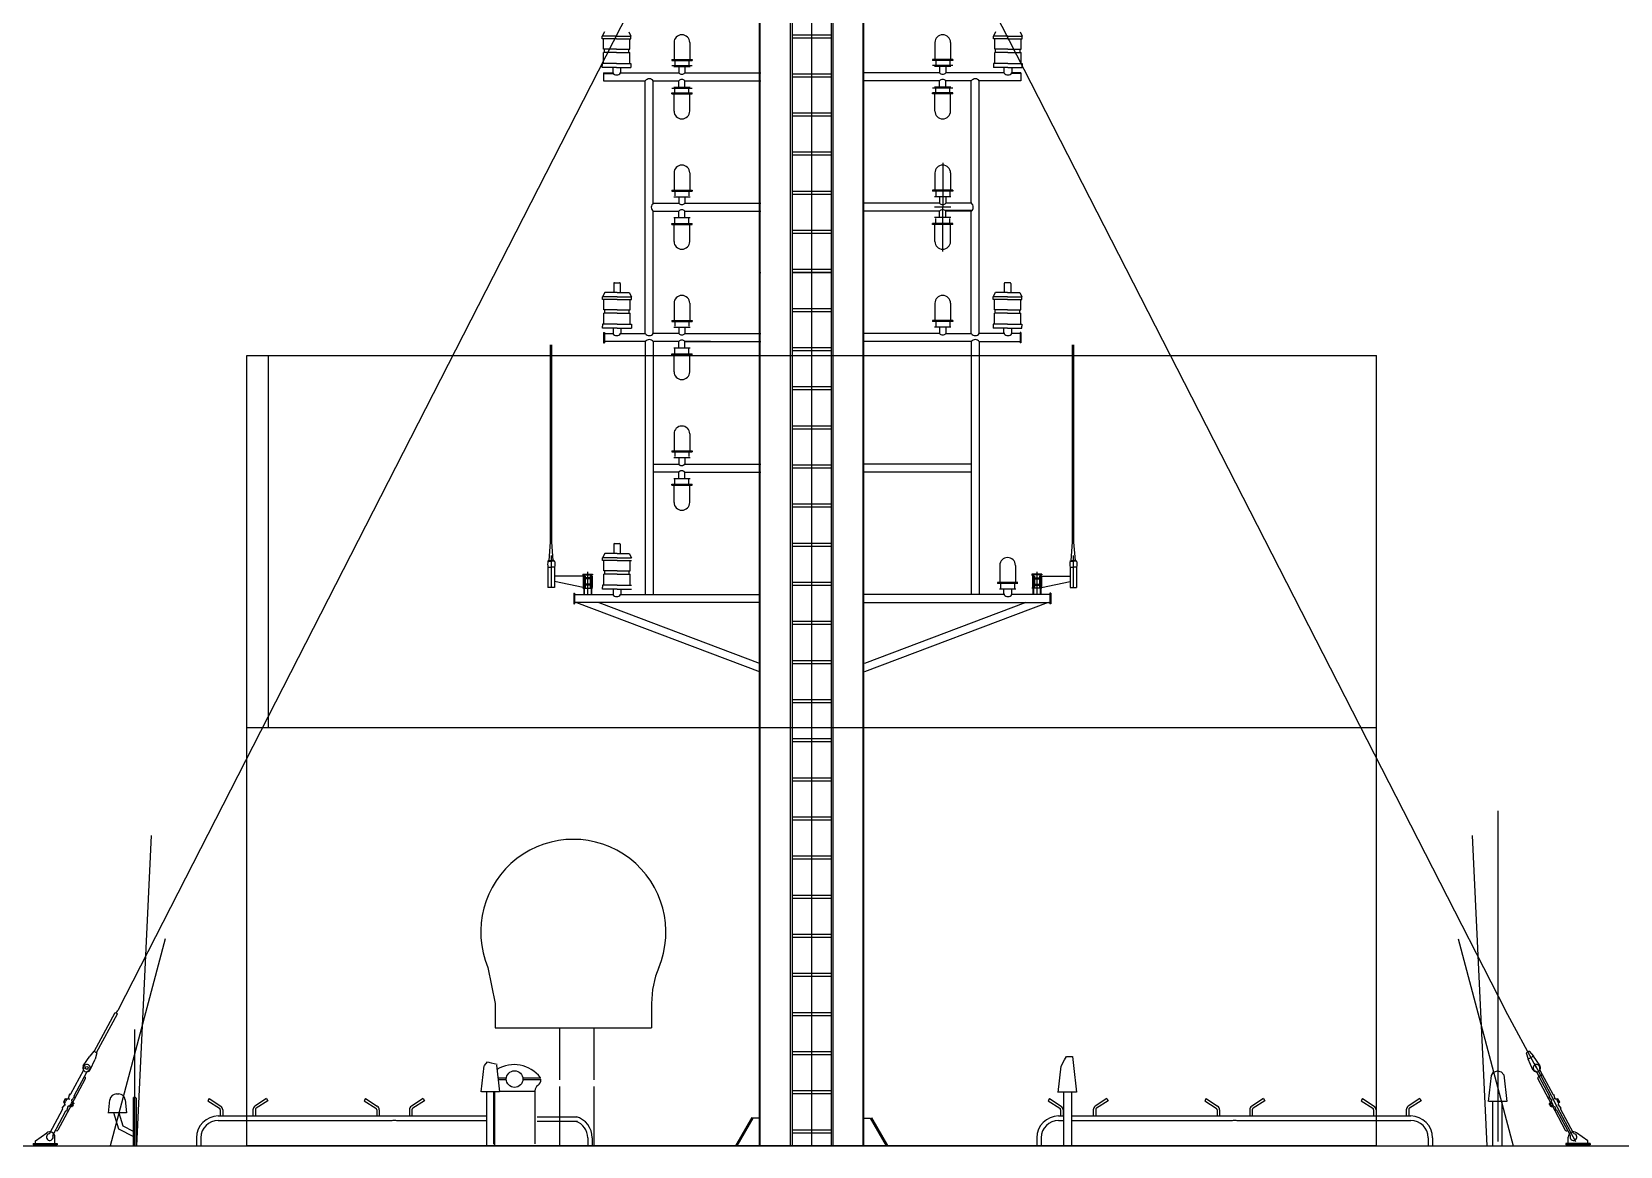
# Model space of a CAD drawing. Header units: millimetres. Extents: x 2592 to 2762, y 1632 to 1753.
# Drawn here: x 2734.87 to 2742.04, y 1742.43 to 1747.46 of the extents above; entities that cross this region are included whole.
import ezdxf

# ---------------------------------------------------------------- set-up
doc = ezdxf.new("R2010")
doc.units = ezdxf.units.MM
for name, color, linetype in [('14', 7, 'Continuous'), ('Hidrolik&PJ', 150, 'Continuous'), ('Layer3', 7, 'Continuous'), ('Line Deck', 43, 'Continuous')]:
    doc.layers.add(name, color=color, linetype=linetype)

# ---------------------------------------------------------------- blocks, each defined once
blk = doc.blocks.new('A$C69B8312E')
at = {"layer": 'Hidrolik&PJ', "ltscale": 15}
h = blk.add_hatch(dxfattribs=at)
h.set_pattern_fill('ANSI31', color=256, scale=0.004203, style=0)
h.set_pattern_definition([(135, (-784.22791465, -204.759789), (0.00037147177655, 0.00037147177655), [])])
h.paths.add_polyline_path([(20.47, 19.069), (20.494, 19.069), (20.494, 19.045)])
h = blk.add_hatch(dxfattribs=at)
h.set_pattern_fill('ANSI31', color=256, scale=0.004203, style=0)
h.set_pattern_definition([(45, (825.4701629, -204.759789), (-0.00037147177655, 0.00037147177655), [])])
h.paths.add_polyline_path([(20.772, 19.069), (20.748, 19.069), (20.748, 19.045)])
h = blk.add_hatch(dxfattribs=at)
h.set_pattern_fill('ANSI31', color=256, scale=0.004203, style=0)
h.set_pattern_definition([(135, (-769.7499521, -204.759789), (0.00037147177655, 0.00037147177655), [])])
h.paths.add_polyline_path([(34.948, 19.069), (34.972, 19.069), (34.972, 19.045)])
h = blk.add_hatch(dxfattribs=at)
h.set_pattern_fill('ANSI31', color=256, scale=0.004203, style=0)
h.set_pattern_definition([(45, (839.9481254, -204.759789), (-0.00037147177655, 0.00037147177655), [])])
h.paths.add_polyline_path([(35.25, 19.069), (35.226, 19.069), (35.226, 19.045)])
at = {"layer": 'Hidrolik&PJ', "ltscale": 1000}
for p, q in [((24.923, 43.059), (5.475, 5.027)), ((30.755, 43.059), (50.203, 5.027)), ((19.426, 20.126), (19.426, 26.484)), ((19.469, 20.126), (19.469, 26.484)), ((36.251, 20.126), (36.251, 26.484)), ((36.294, 20.126), (36.294, 26.484)), ((36.205, 19.537), (36.251, 20.126)), ((36.34, 19.537), (36.294, 20.126)), ((35.545, 18.48), (35.519, 18.48))]:
    blk.add_line(p, q, dxfattribs=at)
at = {"layer": 'Hidrolik&PJ'}
for p, q in [((27.839, 42.797), (27.839, 0.667)), ((26.158, 0.667), (26.158, 42.271)), ((26.183, 0.667), (26.183, 42.271)), ((29.495, 0.667), (29.495, 42.271)), ((29.52, 0.667), (29.52, 42.271)), ((26.154, 28.875), (26.183, 28.875)), ((49.956, 11.467), (49.956, 0.81)), ((7.001, 7.337), (5.233, 0.667)), ((48.678, 7.337), (50.445, 0.667)), ((17.406, 6.411), (17.637, 5.26)), ((17.637, 5.26), (17.637, 4.474)), ((22.681, 5.26), (22.681, 4.474)), ((5.396, 4.967), (5.467, 4.921)), ((6.019, 4.415), (6.019, 0.667)), ((17.637, 4.474), (22.681, 4.474)), ((17.637, 4.474), (22.681, 4.474)), ((19.709, 4.474), (19.709, 2.791)), ((20.819, 4.474), (20.819, 2.791)), ((17.191, 2.402), (17.284, 3.244)), ((17.301, 3.254), (17.391, 3.374)), ((17.391, 3.374), (17.511, 3.344)), ((17.511, 3.344), (17.706, 3.299)), ((17.684, 3.265), (17.777, 2.409)), ((35.786, 2.389), (35.879, 3.231)), ((35.879, 3.231), (35.994, 3.44)), ((35.994, 3.44), (36.049, 3.541)), ((36.049, 3.541), (36.248, 3.541)), ((36.248, 3.541), (36.279, 3.253)), ((36.279, 3.253), (36.372, 2.396)), ((49.813, 3.036), (49.948, 3.079)), ((49.948, 3.079), (50.062, 3.049)), ((17.727, 2.862), (18.002, 2.862)), ((17.734, 2.802), (17.999, 2.802)), ((18.531, 2.862), (19.108, 2.862)), ((18.533, 2.802), (19.115, 2.802)), ((19.709, 2.582), (19.709, 0.667)), ((20.819, 2.582), (20.819, 0.667)), ((49.655, 2.091), (49.748, 2.933)), ((50.062, 3.049), (50.148, 2.955)), ((50.148, 2.955), (50.241, 2.098)), ((5.177, 1.724), (5.224, 2.152)), ((5.433, 2.339), (5.508, 2.339)), ((5.717, 2.151), (5.763, 1.731)), ((5.974, 2.226), (5.974, 0.658)), ((6.031, 2.245), (5.984, 2.226)), ((6.078, 2.189), (6.031, 2.245)), ((6.067, 2.189), (6.067, 0.658)), ((8.424, 2.187), (8.38, 2.12)), ((17.777, 2.409), (17.198, 2.409)), ((17.365, 2.409), (17.365, 0.666)), ((17.587, 2.409), (17.587, 0.72)), ((17.619, 2.409), (17.619, 0.666)), ((17.774, 2.43), (18.92, 2.429)), ((18.92, 2.436), (18.92, 0.732)), ((36.372, 2.396), (35.793, 2.396)), ((35.96, 2.396), (35.96, 0.653)), ((36.214, 2.396), (36.214, 0.653)), ((49.779, 2.098), (49.779, 0.667)), ((50.083, 2.098), (50.083, 0.667)), ((5.763, 1.731), (5.184, 1.731)), ((5.34, 1.739), (5.497, 1.212)), ((5.515, 1.731), (5.64, 1.311)), ((25.911, 1.578), (25.384, 0.667)), ((25.948, 1.557), (25.433, 0.667)), ((26.158, 1.557), (25.948, 1.557)), ((29.52, 1.557), (29.73, 1.557)), ((29.73, 1.557), (30.246, 0.667)), ((29.767, 1.578), (30.294, 0.667)), ((35.8, 1.628), (35.96, 1.628)), ((5.497, 1.212), (5.982, 0.969)), ((5.64, 1.311), (5.974, 1.144)), ((35.8, 1.486), (35.96, 1.486))]:
    blk.add_line(p, q, dxfattribs=at)
at = {"layer": 'Hidrolik&PJ', "ltscale": 15}
for p, q in [((27.15, 41.397), (27.15, 0.667)), ((27.209, 41.397), (27.209, 0.667)), ((28.47, 41.397), (28.47, 0.667)), ((28.528, 41.397), (28.528, 0.667)), ((21.162, 36.582), (21.094, 36.439)), ((21.556, 36.439), (21.094, 36.439)), ((21.094, 36.355), (21.094, 36.439)), ((21.556, 36.355), (21.094, 36.355)), ((21.13, 36.018), (21.13, 36.355)), ((21.556, 36.439), (22.018, 36.439)), ((21.556, 36.355), (22.018, 36.355)), ((21.95, 36.582), (22.018, 36.439)), ((21.982, 36.018), (21.982, 36.355)), ((22.018, 36.355), (22.018, 36.439)), ((27.209, 36.488), (28.47, 36.488)), ((27.209, 36.391), (28.47, 36.391)), ((33.77, 36.582), (33.702, 36.439)), ((34.164, 36.439), (33.702, 36.439)), ((33.702, 36.355), (33.702, 36.439)), ((34.164, 36.355), (33.702, 36.355)), ((33.739, 36.018), (33.739, 36.355)), ((34.164, 36.439), (34.627, 36.439)), ((34.164, 36.355), (34.627, 36.355)), ((34.558, 36.582), (34.627, 36.439)), ((34.59, 36.018), (34.59, 36.355)), ((34.627, 36.355), (34.627, 36.439)), ((21.556, 36.018), (21.13, 36.018)), ((21.556, 35.913), (21.13, 35.913)), ((21.13, 35.556), (21.13, 35.913)), ((21.162, 35.913), (21.162, 36.018)), ((21.556, 36.018), (21.982, 36.018)), ((21.556, 35.913), (21.982, 35.913)), ((21.95, 35.913), (21.95, 36.018)), ((21.982, 35.556), (21.982, 35.913)), ((23.405, 36.234), (23.405, 35.651)), ((23.909, 36.234), (23.909, 35.651)), ((31.811, 36.234), (31.811, 35.651)), ((32.315, 36.234), (32.315, 35.651)), ((34.164, 36.018), (33.739, 36.018)), ((34.164, 35.913), (33.739, 35.913)), ((33.739, 35.556), (33.739, 35.913)), ((33.77, 35.913), (33.77, 36.018)), ((34.164, 36.018), (34.59, 36.018)), ((34.164, 35.913), (34.59, 35.913)), ((34.558, 35.913), (34.558, 36.018)), ((34.59, 35.556), (34.59, 35.913)), ((21.556, 35.556), (21.094, 35.556)), ((21.094, 35.556), (21.094, 35.493)), ((21.094, 35.43), (21.094, 35.493)), ((21.556, 35.43), (21.094, 35.43)), ((21.556, 35.43), (21.161, 35.43)), ((21.429, 35.43), (21.429, 35.255)), ((21.556, 35.556), (22.018, 35.556)), ((21.556, 35.43), (21.976, 35.43)), ((21.556, 35.43), (22.018, 35.43)), ((21.683, 35.43), (21.683, 35.255)), ((22.018, 35.556), (22.018, 35.43)), ((23.329, 35.683), (23.329, 35.651)), ((23.329, 35.683), (23.985, 35.683)), ((23.329, 35.667), (23.985, 35.667)), ((23.329, 35.651), (23.985, 35.651)), ((23.329, 35.498), (23.985, 35.498)), ((23.394, 35.467), (23.92, 35.467)), ((23.431, 35.651), (23.431, 35.498)), ((23.556, 35.467), (23.556, 35.257)), ((23.758, 35.467), (23.758, 35.257)), ((23.883, 35.651), (23.883, 35.498)), ((23.985, 35.683), (23.985, 35.651)), ((32.392, 35.683), (31.735, 35.683)), ((31.735, 35.683), (31.735, 35.651)), ((32.392, 35.667), (31.735, 35.667)), ((32.392, 35.651), (31.735, 35.651)), ((32.392, 35.498), (31.735, 35.498)), ((32.326, 35.467), (31.8, 35.467)), ((31.837, 35.651), (31.837, 35.498)), ((31.962, 35.467), (31.962, 35.257)), ((32.164, 35.467), (32.164, 35.257)), ((32.289, 35.651), (32.289, 35.498)), ((32.392, 35.683), (32.392, 35.651)), ((34.164, 35.556), (33.702, 35.556)), ((33.702, 35.556), (33.702, 35.43)), ((34.164, 35.43), (33.702, 35.43)), ((34.164, 35.43), (33.744, 35.43)), ((34.037, 35.43), (34.037, 35.255)), ((34.164, 35.556), (34.627, 35.556)), ((34.164, 35.43), (34.559, 35.43)), ((34.164, 35.43), (34.627, 35.43)), ((34.291, 35.43), (34.291, 35.255)), ((34.627, 35.556), (34.627, 35.493)), ((34.627, 35.43), (34.627, 35.493)), ((21.136, 35.255), (21.429, 35.255)), ((21.136, 35.255), (21.136, 35.001)), ((21.136, 35.234), (21.429, 35.234)), ((21.136, 35.001), (22.48, 35.001)), ((21.683, 35.255), (23.557, 35.255)), ((22.48, 26.85), (22.48, 35.001)), ((22.734, 35.001), (23.557, 35.001)), ((22.734, 31.053), (22.734, 35.001)), ((23.556, 34.792), (23.556, 35.002)), ((23.758, 35.255), (26.204, 35.255)), ((23.758, 34.792), (23.758, 35.002)), ((23.758, 35.001), (26.204, 35.001)), ((27.209, 35.227), (28.47, 35.227)), ((27.209, 35.13), (28.47, 35.13)), ((31.962, 35.255), (29.516, 35.255)), ((31.962, 35.001), (29.516, 35.001)), ((31.962, 34.792), (31.962, 35.002)), ((34.037, 35.255), (32.164, 35.255)), ((32.164, 34.792), (32.164, 35.002)), ((32.986, 35.001), (32.164, 35.001)), ((32.986, 31.053), (32.986, 35.001)), ((33.241, 26.85), (33.241, 35.001)), ((34.584, 35.001), (33.241, 35.001)), ((34.584, 35.255), (34.291, 35.255)), ((34.584, 35.234), (34.291, 35.234)), ((34.584, 35.255), (34.584, 35.001)), ((23.329, 34.761), (23.985, 34.761)), ((23.329, 34.576), (23.329, 34.608)), ((23.329, 34.608), (23.985, 34.608)), ((23.329, 34.592), (23.985, 34.592)), ((23.329, 34.576), (23.985, 34.576)), ((23.394, 34.792), (23.92, 34.792)), ((23.405, 34.025), (23.405, 34.608)), ((23.431, 34.608), (23.431, 34.761)), ((23.883, 34.608), (23.883, 34.761)), ((23.909, 34.025), (23.909, 34.608)), ((23.985, 34.576), (23.985, 34.608)), ((32.392, 34.761), (31.735, 34.761)), ((31.735, 34.576), (31.735, 34.608)), ((32.392, 34.608), (31.735, 34.608)), ((32.392, 34.592), (31.735, 34.592)), ((32.392, 34.576), (31.735, 34.576)), ((32.326, 34.792), (31.8, 34.792)), ((31.811, 34.025), (31.811, 34.608)), ((31.837, 34.608), (31.837, 34.761)), ((32.289, 34.608), (32.289, 34.761)), ((32.315, 34.025), (32.315, 34.608)), ((32.392, 34.576), (32.392, 34.608)), ((27.209, 33.966), (28.47, 33.966)), ((27.209, 33.87), (28.47, 33.87)), ((27.209, 32.706), (28.47, 32.706)), ((27.209, 32.609), (28.47, 32.609)), ((32.063, 32.359), (32.063, 30.927)), ((23.405, 32.031), (23.405, 31.448)), ((23.909, 32.031), (23.909, 31.448)), ((31.811, 32.031), (31.811, 31.448)), ((32.315, 32.031), (32.315, 31.448)), ((23.329, 31.48), (23.985, 31.48)), ((23.329, 31.48), (23.329, 31.448)), ((23.329, 31.464), (23.985, 31.464)), ((23.329, 31.448), (23.985, 31.448)), ((23.394, 31.264), (23.92, 31.264)), ((23.431, 31.448), (23.431, 31.295)), ((23.556, 31.264), (23.556, 31.054)), ((23.758, 31.264), (23.758, 31.054)), ((23.883, 31.448), (23.883, 31.295)), ((23.985, 31.48), (23.985, 31.448)), ((27.209, 31.445), (28.47, 31.445)), ((27.209, 31.348), (28.47, 31.348)), ((31.735, 31.48), (31.735, 31.448)), ((32.392, 31.48), (31.735, 31.48)), ((32.392, 31.464), (31.735, 31.464)), ((32.392, 31.448), (31.735, 31.448)), ((32.326, 31.264), (31.8, 31.264)), ((31.837, 31.448), (31.837, 31.295)), ((31.962, 31.264), (31.962, 31.054)), ((32.164, 31.264), (32.164, 31.054)), ((32.289, 31.448), (32.289, 31.295)), ((32.392, 31.48), (32.392, 31.448)), ((22.713, 31.053), (23.557, 31.053)), ((22.734, 26.85), (22.734, 30.798)), ((22.734, 30.798), (23.557, 30.798)), ((23.556, 30.589), (23.556, 30.8)), ((23.758, 31.053), (26.204, 31.053)), ((23.758, 30.589), (23.758, 30.8)), ((23.758, 30.798), (26.204, 30.798)), ((31.962, 31.053), (29.516, 31.053)), ((31.962, 30.798), (29.516, 30.798)), ((32.326, 30.927), (31.8, 30.927)), ((31.962, 30.589), (31.962, 30.8)), ((32.063, 29.495), (32.063, 30.927)), ((32.986, 30.819), (32.137, 30.819)), ((33.007, 31.053), (32.164, 31.053)), ((33.007, 31.053), (32.164, 31.053)), ((32.164, 30.589), (32.164, 30.8)), ((32.986, 30.798), (32.164, 30.798)), ((32.986, 30.798), (32.164, 30.798)), ((32.986, 26.85), (32.986, 30.798)), ((23.329, 30.405), (23.985, 30.405)), ((23.329, 30.373), (23.329, 30.405)), ((23.329, 30.389), (23.985, 30.389)), ((23.329, 30.373), (23.985, 30.373)), ((23.394, 30.589), (23.92, 30.589)), ((23.405, 29.822), (23.405, 30.405)), ((23.431, 30.405), (23.431, 30.558)), ((23.883, 30.405), (23.883, 30.558)), ((23.909, 29.822), (23.909, 30.405)), ((23.985, 30.373), (23.985, 30.405)), ((32.392, 30.405), (31.735, 30.405)), ((31.735, 30.373), (31.735, 30.405)), ((32.392, 30.389), (31.735, 30.389)), ((32.392, 30.373), (31.735, 30.373)), ((32.326, 30.589), (31.8, 30.589)), ((31.811, 29.822), (31.811, 30.405)), ((31.837, 30.405), (31.837, 30.558)), ((32.289, 30.405), (32.289, 30.558)), ((32.315, 29.822), (32.315, 30.405)), ((32.392, 30.373), (32.392, 30.405)), ((27.209, 30.185), (28.47, 30.185)), ((27.209, 30.184), (28.47, 30.184)), ((27.209, 30.088), (28.47, 30.088)), ((27.209, 30.087), (28.47, 30.087)), ((27.209, 28.924), (28.47, 28.924)), ((27.209, 28.923), (28.47, 28.923)), ((27.209, 28.827), (28.47, 28.827)), ((27.209, 28.826), (28.47, 28.826)), ((21.173, 28.177), (21.104, 28.033)), ((21.567, 28.177), (21.173, 28.177)), ((21.462, 28.471), (21.462, 28.177)), ((21.483, 28.492), (21.651, 28.492)), ((21.567, 28.177), (21.961, 28.177)), ((21.672, 28.471), (21.672, 28.177)), ((21.961, 28.177), (22.029, 28.033)), ((33.759, 28.177), (33.691, 28.033)), ((34.153, 28.177), (33.76, 28.177)), ((34.048, 28.471), (34.048, 28.177)), ((34.238, 28.492), (34.069, 28.492)), ((34.153, 28.177), (34.547, 28.177)), ((34.259, 28.471), (34.259, 28.177)), ((34.548, 28.177), (34.616, 28.033)), ((21.104, 27.949), (21.104, 28.033)), ((21.567, 28.033), (21.104, 28.033)), ((21.567, 27.949), (21.104, 27.949)), ((21.141, 27.613), (21.141, 27.949)), ((21.567, 28.033), (22.029, 28.033)), ((21.567, 27.949), (22.029, 27.949)), ((21.992, 27.613), (21.992, 27.949)), ((22.029, 27.949), (22.029, 28.033)), ((23.405, 27.828), (23.405, 27.246)), ((23.909, 27.828), (23.909, 27.246)), ((27.209, 27.662), (28.47, 27.662)), ((31.811, 27.828), (31.811, 27.246)), ((32.315, 27.828), (32.315, 27.246)), ((34.153, 28.033), (33.691, 28.033)), ((33.691, 27.949), (33.691, 28.033)), ((34.153, 27.949), (33.691, 27.949)), ((33.728, 27.613), (33.728, 27.949)), ((34.153, 28.033), (34.616, 28.033)), ((34.153, 27.949), (34.616, 27.949)), ((34.579, 27.613), (34.579, 27.949)), ((34.616, 27.949), (34.616, 28.033)), ((21.104, 27.151), (21.104, 27.088)), ((21.567, 27.151), (21.104, 27.151)), ((21.567, 27.613), (21.141, 27.613)), ((21.141, 27.151), (21.141, 27.508)), ((21.567, 27.508), (21.141, 27.508)), ((21.173, 27.508), (21.173, 27.613)), ((21.567, 27.613), (21.992, 27.613)), ((21.567, 27.508), (21.992, 27.508)), ((21.567, 27.151), (22.029, 27.151)), ((21.961, 27.508), (21.961, 27.613)), ((21.992, 27.151), (21.992, 27.508)), ((22.029, 27.151), (22.029, 27.025)), ((23.329, 27.277), (23.329, 27.246)), ((23.329, 27.277), (23.985, 27.277)), ((23.329, 27.261), (23.985, 27.261)), ((23.329, 27.246), (23.985, 27.246)), ((23.431, 27.246), (23.431, 27.093)), ((23.883, 27.246), (23.883, 27.093)), ((23.985, 27.277), (23.985, 27.246)), ((27.209, 27.566), (28.47, 27.566)), ((31.735, 27.277), (31.735, 27.246)), ((32.392, 27.277), (31.735, 27.277)), ((32.392, 27.261), (31.735, 27.261)), ((32.392, 27.246), (31.735, 27.246)), ((31.837, 27.246), (31.837, 27.093)), ((32.289, 27.246), (32.289, 27.093)), ((32.392, 27.277), (32.392, 27.246)), ((34.153, 27.151), (33.691, 27.151)), ((33.691, 27.151), (33.691, 27.025)), ((34.153, 27.613), (33.728, 27.613)), ((34.153, 27.508), (33.728, 27.508)), ((33.728, 27.151), (33.728, 27.508)), ((33.759, 27.508), (33.759, 27.613)), ((34.153, 27.613), (34.579, 27.613)), ((34.153, 27.508), (34.579, 27.508)), ((34.153, 27.151), (34.616, 27.151)), ((34.547, 27.508), (34.547, 27.613)), ((34.579, 27.151), (34.579, 27.508)), ((34.616, 27.151), (34.616, 27.088)), ((21.104, 27.025), (21.104, 27.088)), ((21.567, 27.025), (21.104, 27.025)), ((21.136, 26.891), (21.136, 26.555)), ((21.136, 26.891), (21.161, 26.891)), ((21.161, 26.891), (21.161, 26.555)), ((21.161, 26.85), (21.429, 26.85)), ((21.567, 27.025), (21.172, 27.025)), ((21.44, 27.025), (21.44, 26.85)), ((21.567, 27.025), (21.987, 27.025)), ((21.567, 27.025), (22.029, 27.025)), ((21.657, 26.85), (22.48, 26.85)), ((21.694, 27.025), (21.694, 26.85)), ((23.557, 26.85), (22.734, 26.85)), ((23.394, 27.061), (23.92, 27.061)), ((23.556, 27.061), (23.556, 26.851)), ((23.758, 27.061), (23.758, 26.851)), ((23.758, 26.85), (26.204, 26.85)), ((23.758, 26.85), (24.581, 26.85)), ((31.962, 26.85), (29.516, 26.85)), ((31.962, 26.85), (31.139, 26.85)), ((32.326, 27.061), (31.8, 27.061)), ((31.962, 27.061), (31.962, 26.851)), ((32.164, 27.061), (32.164, 26.851)), ((32.164, 26.85), (32.986, 26.85)), ((32.164, 26.85), (32.986, 26.85)), ((34.063, 26.85), (33.241, 26.85)), ((34.063, 26.85), (33.241, 26.85)), ((34.153, 27.025), (33.691, 27.025)), ((34.153, 27.025), (33.733, 27.025)), ((34.026, 27.025), (34.026, 26.85)), ((34.153, 27.025), (34.549, 27.025)), ((34.153, 27.025), (34.616, 27.025)), ((34.281, 27.025), (34.281, 26.85)), ((34.559, 26.85), (34.291, 26.85)), ((34.559, 26.891), (34.559, 26.555)), ((34.584, 26.891), (34.559, 26.891)), ((34.584, 26.891), (34.584, 26.555)), ((34.616, 27.025), (34.616, 27.088)), ((21.136, 26.555), (21.161, 26.555)), ((22.48, 26.596), (21.161, 26.596)), ((22.48, 26.596), (22.48, 18.439)), ((22.734, 26.596), (22.734, 18.439)), ((23.557, 26.596), (22.734, 26.596)), ((23.329, 26.171), (23.329, 26.202)), ((23.329, 26.202), (23.985, 26.202)), ((23.329, 26.186), (23.985, 26.186)), ((23.329, 26.171), (23.985, 26.171)), ((23.394, 26.387), (23.92, 26.387)), ((23.405, 25.62), (23.405, 26.202)), ((23.431, 26.202), (23.431, 26.355)), ((23.556, 26.387), (23.556, 26.597)), ((23.758, 26.387), (23.758, 26.597)), ((23.758, 26.596), (26.204, 26.596)), ((24.581, 26.596), (23.758, 26.596)), ((23.883, 26.202), (23.883, 26.355)), ((23.909, 25.62), (23.909, 26.202)), ((23.985, 26.171), (23.985, 26.202)), ((27.209, 26.401), (28.47, 26.401)), ((27.209, 26.305), (28.47, 26.305)), ((32.986, 26.596), (29.516, 26.596)), ((32.986, 26.596), (32.986, 18.439)), ((33.241, 26.596), (33.241, 18.439)), ((33.241, 26.596), (34.559, 26.596)), ((34.584, 26.555), (34.559, 26.555)), ((27.209, 25.141), (28.47, 25.141)), ((27.209, 25.044), (28.47, 25.044)), ((23.405, 23.62), (23.405, 23.037)), ((23.909, 23.62), (23.909, 23.037)), ((27.209, 23.88), (28.47, 23.88)), ((27.209, 23.783), (28.47, 23.783)), ((23.329, 23.069), (23.985, 23.069)), ((23.329, 23.069), (23.329, 23.037)), ((23.329, 23.053), (23.985, 23.053)), ((23.329, 23.037), (23.985, 23.037)), ((23.431, 23.037), (23.431, 22.884)), ((23.883, 23.037), (23.883, 22.884)), ((23.985, 23.069), (23.985, 23.037)), ((22.734, 22.641), (23.544, 22.641)), ((23.394, 22.853), (23.92, 22.853)), ((23.556, 22.853), (23.556, 22.642)), ((23.746, 22.641), (26.204, 22.641)), ((23.758, 22.853), (23.758, 22.642)), ((27.209, 22.619), (28.47, 22.619)), ((32.986, 22.641), (29.516, 22.641)), ((23.544, 22.387), (22.734, 22.387)), ((23.394, 22.178), (23.92, 22.178)), ((23.431, 21.994), (23.431, 22.147)), ((23.556, 22.178), (23.556, 22.388)), ((23.746, 22.387), (26.204, 22.387)), ((23.758, 22.178), (23.758, 22.388)), ((23.883, 21.994), (23.883, 22.147)), ((27.209, 22.522), (28.47, 22.522)), ((32.986, 22.387), (29.516, 22.387)), ((23.329, 21.994), (23.985, 21.994)), ((23.329, 21.962), (23.329, 21.994)), ((23.329, 21.978), (23.985, 21.978)), ((23.329, 21.962), (23.985, 21.962)), ((23.405, 21.411), (23.405, 21.994)), ((23.909, 21.411), (23.909, 21.994)), ((23.985, 21.962), (23.985, 21.994)), ((27.209, 21.358), (28.47, 21.358)), ((27.209, 21.261), (28.47, 21.261)), ((21.462, 20.06), (21.462, 19.765)), ((21.483, 20.081), (21.651, 20.081)), ((21.672, 20.06), (21.672, 19.765)), ((27.209, 20.097), (28.47, 20.097)), ((27.209, 20.001), (28.47, 20.001)), ((21.173, 19.765), (21.104, 19.622)), ((21.104, 19.538), (21.104, 19.622)), ((21.567, 19.622), (21.104, 19.622)), ((21.567, 19.538), (21.104, 19.538)), ((21.141, 19.202), (21.141, 19.538)), ((21.567, 19.765), (21.173, 19.765)), ((21.567, 19.765), (21.961, 19.765)), ((21.567, 19.622), (22.029, 19.622)), ((21.567, 19.538), (22.029, 19.538)), ((21.961, 19.765), (22.029, 19.622)), ((21.992, 19.202), (21.992, 19.538)), ((20.477, 19.027), (19.554, 19.027)), ((20.464, 19.094), (20.464, 19.069)), ((20.464, 19.094), (20.779, 19.094)), ((20.464, 19.069), (20.779, 19.069)), ((20.494, 19.045), (20.47, 19.069)), ((20.477, 19.027), (20.477, 18.666)), ((20.477, 19.027), (20.543, 19.027)), ((20.484, 18.981), (20.484, 18.947)), ((20.7, 18.981), (20.484, 18.981)), ((20.7, 18.947), (20.484, 18.947)), ((20.492, 18.988), (20.492, 18.94)), ((20.494, 19.069), (20.494, 18.439)), ((20.494, 19.027), (20.494, 18.666)), ((20.494, 18.995), (20.524, 18.995)), ((20.511, 19.069), (20.511, 18.439)), ((20.526, 19.027), (20.526, 18.666)), ((20.543, 19.027), (20.543, 18.666)), ((20.698, 18.964), (20.549, 18.964)), ((20.608, 18.964), (20.661, 18.964)), ((20.621, 19.175), (20.621, 18.631)), ((20.621, 18.992), (20.621, 18.439)), ((20.7, 19.027), (20.7, 18.666)), ((20.765, 19.027), (20.7, 19.027)), ((20.716, 19.027), (20.716, 18.666)), ((20.749, 18.995), (20.718, 18.995)), ((20.731, 19.069), (20.731, 18.439)), ((20.748, 19.069), (20.748, 18.666)), ((20.748, 19.045), (20.772, 19.069)), ((20.75, 18.988), (20.75, 18.94)), ((20.765, 19.027), (20.765, 18.666)), ((20.779, 19.094), (20.779, 19.069)), ((21.567, 19.202), (21.141, 19.202)), ((21.567, 19.097), (21.141, 19.097)), ((21.141, 18.739), (21.141, 19.097)), ((21.173, 19.097), (21.173, 19.202)), ((21.567, 19.202), (21.992, 19.202)), ((21.567, 19.097), (21.992, 19.097)), ((21.961, 19.097), (21.961, 19.202)), ((21.992, 18.739), (21.992, 19.097)), ((33.901, 19.38), (33.901, 18.798)), ((34.406, 19.38), (34.406, 18.798)), ((35.257, 19.094), (34.941, 19.094)), ((34.941, 19.094), (34.941, 19.069)), ((35.257, 19.069), (34.941, 19.069)), ((34.972, 19.045), (34.948, 19.069)), ((34.955, 19.027), (34.955, 18.666)), ((34.955, 19.027), (35.021, 19.027)), ((34.97, 18.988), (34.97, 18.94)), ((34.972, 19.069), (34.972, 18.666)), ((34.972, 18.995), (35.002, 18.995)), ((34.989, 19.069), (34.989, 18.439)), ((35.004, 19.027), (35.004, 18.666)), ((35.021, 19.027), (35.021, 18.666)), ((35.021, 18.981), (35.236, 18.981)), ((35.021, 18.947), (35.236, 18.947)), ((35.022, 18.964), (35.172, 18.964)), ((35.112, 18.964), (35.06, 18.964)), ((35.099, 19.175), (35.099, 18.631)), ((35.099, 18.992), (35.099, 18.439)), ((35.243, 19.027), (35.178, 19.027)), ((35.178, 19.027), (35.178, 18.666)), ((35.194, 19.027), (35.194, 18.666)), ((35.227, 18.995), (35.196, 18.995)), ((35.209, 19.069), (35.209, 18.439)), ((35.226, 19.045), (35.25, 19.069)), ((35.226, 19.069), (35.226, 18.439)), ((35.226, 19.027), (35.226, 18.666)), ((35.228, 18.988), (35.228, 18.94)), ((35.236, 18.981), (35.236, 18.947)), ((35.243, 19.027), (36.167, 19.027)), ((35.243, 19.027), (35.243, 18.666)), ((35.257, 19.094), (35.257, 19.069)), ((20.477, 18.666), (19.554, 18.859)), ((20.176, 18.48), (20.176, 18.143)), ((20.176, 18.48), (20.201, 18.48)), ((20.201, 18.48), (20.201, 18.143)), ((20.201, 18.439), (21.429, 18.439)), ((20.464, 18.649), (20.779, 18.649)), ((20.477, 18.666), (20.543, 18.666)), ((20.484, 18.771), (20.484, 18.737)), ((20.7, 18.771), (20.484, 18.771)), ((20.7, 18.737), (20.484, 18.737)), ((20.492, 18.778), (20.492, 18.73)), ((20.494, 18.933), (20.524, 18.933)), ((20.494, 18.785), (20.524, 18.785)), ((20.494, 18.723), (20.524, 18.723)), ((20.698, 18.754), (20.549, 18.754)), ((20.582, 18.754), (20.661, 18.754)), ((20.765, 18.666), (20.7, 18.666)), ((20.749, 18.933), (20.718, 18.933)), ((20.749, 18.785), (20.718, 18.785)), ((20.749, 18.723), (20.718, 18.723)), ((20.748, 18.649), (20.748, 18.439)), ((20.75, 18.778), (20.75, 18.73)), ((21.567, 18.739), (21.104, 18.739)), ((21.104, 18.739), (21.104, 18.676)), ((21.104, 18.613), (21.104, 18.676)), ((21.567, 18.613), (21.104, 18.613)), ((21.567, 18.613), (21.172, 18.613)), ((21.44, 18.613), (21.44, 18.439)), ((21.567, 18.739), (22.029, 18.739)), ((21.567, 18.613), (22.029, 18.613)), ((21.567, 18.613), (21.987, 18.613)), ((21.657, 18.439), (26.179, 18.438)), ((21.694, 18.613), (21.694, 18.439)), ((27.209, 18.837), (28.47, 18.837)), ((27.209, 18.74), (28.47, 18.74)), ((34.063, 18.439), (29.541, 18.438)), ((34.482, 18.829), (33.825, 18.829)), ((33.825, 18.829), (33.825, 18.798)), ((34.482, 18.814), (33.825, 18.814)), ((34.482, 18.798), (33.825, 18.798)), ((34.416, 18.613), (33.891, 18.613)), ((33.928, 18.798), (33.928, 18.645)), ((34.026, 18.613), (34.026, 18.439)), ((34.281, 18.613), (34.281, 18.439)), ((35.519, 18.439), (34.291, 18.439)), ((34.379, 18.798), (34.379, 18.645)), ((35.257, 18.649), (34.941, 18.649)), ((34.955, 18.666), (35.021, 18.666)), ((34.97, 18.778), (34.97, 18.73)), ((34.972, 18.933), (35.002, 18.933)), ((34.972, 18.785), (35.002, 18.785)), ((34.972, 18.723), (35.002, 18.723)), ((34.972, 18.649), (34.972, 18.439)), ((35.021, 18.771), (35.236, 18.771)), ((35.021, 18.737), (35.236, 18.737)), ((35.022, 18.754), (35.172, 18.754)), ((35.139, 18.754), (35.06, 18.754)), ((35.243, 18.666), (35.178, 18.666)), ((35.227, 18.933), (35.196, 18.933)), ((35.227, 18.785), (35.196, 18.785)), ((35.227, 18.723), (35.196, 18.723)), ((35.228, 18.778), (35.228, 18.73)), ((35.236, 18.771), (35.236, 18.737)), ((35.243, 18.666), (36.167, 18.859)), ((35.519, 18.48), (35.519, 18.143)), ((35.545, 18.48), (35.545, 18.143)), ((20.176, 18.143), (20.201, 18.143)), ((26.179, 18.184), (20.201, 18.184)), ((20.262, 18.184), (26.179, 15.947)), ((20.981, 18.184), (26.179, 16.219)), ((29.541, 18.184), (35.519, 18.184)), ((34.74, 18.184), (29.541, 16.219)), ((35.459, 18.184), (29.541, 15.947)), ((35.545, 18.143), (35.519, 18.143)), ((27.209, 17.576), (28.47, 17.576)), ((27.209, 17.479), (28.47, 17.479)), ((27.209, 16.315), (28.47, 16.315)), ((27.209, 16.218), (28.47, 16.218)), ((27.209, 15.054), (28.47, 15.054)), ((27.209, 14.957), (28.47, 14.957)), ((27.209, 13.793), (28.47, 13.793)), ((27.209, 13.697), (28.47, 13.697)), ((27.209, 12.532), (28.47, 12.532)), ((27.209, 12.436), (28.47, 12.436)), ((27.209, 11.272), (28.47, 11.272)), ((27.209, 11.175), (28.47, 11.175)), ((27.209, 10.011), (28.47, 10.011)), ((27.209, 9.914), (28.47, 9.914)), ((27.209, 8.75), (28.47, 8.75)), ((27.209, 8.653), (28.47, 8.653)), ((27.209, 7.489), (28.47, 7.489)), ((27.209, 7.393), (28.47, 7.393)), ((27.209, 6.228), (28.47, 6.228)), ((27.209, 6.132), (28.47, 6.132)), ((4.721, 3.711), (5.396, 4.967)), ((4.796, 3.671), (5.467, 4.921)), ((27.209, 4.968), (28.47, 4.968)), ((27.209, 4.871), (28.47, 4.871)), ((51.196, 3.176), (50.203, 5.027)), ((4.709, 3.718), (4.574, 3.555)), ((4.709, 3.718), (4.808, 3.665)), ((4.808, 3.665), (4.747, 3.462)), ((27.209, 3.707), (28.47, 3.707)), ((27.209, 3.61), (28.47, 3.61)), ((50.969, 3.718), (50.87, 3.665)), ((50.87, 3.665), (50.931, 3.462)), ((50.969, 3.718), (51.104, 3.555)), ((4.373, 3.108), (3.956, 2.328)), ((4.365, 3.24), (4.574, 3.555)), ((4.593, 3.118), (4.747, 3.462)), ((51.104, 3.555), (50.931, 3.462)), ((51.086, 3.118), (50.931, 3.462)), ((51.314, 3.24), (51.104, 3.555)), ((51.121, 3.327), (51.796, 2.063)), ((51.305, 3.108), (51.722, 2.328)), ((3.993, 2.004), (4.436, 2.832)), ((4.479, 3.052), (4.062, 2.272)), ((51.199, 3.052), (51.616, 2.272)), ((51.685, 2.004), (51.242, 2.832)), ((51.372, 2.954), (51.261, 2.894)), ((51.372, 2.954), (51.384, 2.932)), ((3.736, 2.065), (3.769, 2.047)), ((3.764, 2.127), (3.737, 2.077)), ((3.757, 2.025), (3.801, 2.107)), ((3.764, 2.127), (3.79, 2.177)), ((3.799, 2.184), (3.832, 2.166)), ((3.844, 2.188), (3.801, 2.107)), ((3.848, 2.186), (3.844, 2.188)), ((3.926, 2.334), (3.883, 2.193)), ((3.936, 2.164), (3.883, 2.193)), ((3.944, 2.325), (3.926, 2.334)), ((4.007, 2.101), (3.964, 2.02)), ((4.083, 2.251), (3.99, 2.136)), ((4.004, 2.103), (4.007, 2.101)), ((4.058, 2.045), (4.025, 2.063)), ((4.065, 2.26), (4.083, 2.251)), ((8.38, 2.12), (8.753, 1.878)), ((8.424, 2.187), (8.796, 1.945)), ((10.272, 2.187), (9.899, 1.945)), ((10.315, 2.12), (9.943, 1.878)), ((10.272, 2.187), (10.315, 2.12)), ((13.467, 2.187), (13.424, 2.12)), ((13.424, 2.12), (13.796, 1.878)), ((13.467, 2.187), (13.84, 1.945)), ((15.315, 2.187), (14.942, 1.945)), ((15.358, 2.12), (14.986, 1.878)), ((15.315, 2.187), (15.358, 2.12)), ((27.209, 2.446), (28.47, 2.446)), ((27.209, 2.349), (28.47, 2.349)), ((35.506, 2.187), (35.463, 2.12)), ((35.463, 2.12), (35.835, 1.878)), ((35.506, 2.187), (35.879, 1.945)), ((37.354, 2.187), (36.981, 1.945)), ((37.397, 2.12), (37.025, 1.878)), ((37.354, 2.187), (37.397, 2.12)), ((40.549, 2.187), (40.506, 2.12)), ((40.506, 2.12), (40.878, 1.878)), ((40.549, 2.187), (40.922, 1.945)), ((42.397, 2.187), (42.025, 1.945)), ((42.441, 2.12), (42.068, 1.878)), ((42.397, 2.187), (42.441, 2.12)), ((45.593, 2.187), (45.549, 2.12)), ((45.549, 2.12), (45.922, 1.878)), ((45.593, 2.187), (45.965, 1.945)), ((47.44, 2.187), (47.068, 1.945)), ((47.484, 2.12), (47.111, 1.878)), ((47.44, 2.187), (47.484, 2.12)), ((51.613, 2.26), (51.595, 2.251)), ((51.595, 2.251), (51.688, 2.136)), ((51.62, 2.045), (51.653, 2.063)), ((51.674, 2.103), (51.671, 2.101)), ((51.671, 2.101), (51.714, 2.02)), ((51.734, 2.325), (51.752, 2.334)), ((51.752, 2.334), (51.796, 2.193)), ((52.471, 0.8), (51.796, 2.063)), ((51.83, 2.186), (51.834, 2.188)), ((51.834, 2.188), (51.877, 2.107)), ((51.879, 2.184), (51.846, 2.166)), ((51.921, 2.025), (51.877, 2.107)), ((51.915, 2.127), (51.888, 2.177)), ((51.943, 2.065), (51.909, 2.047)), ((51.915, 2.127), (51.941, 2.077)), ((3.286, 1.075), (3.703, 1.855)), ((3.392, 1.018), (3.809, 1.798)), ((3.993, 2.004), (3.551, 1.176)), ((3.681, 1.876), (3.774, 1.991)), ((3.699, 1.866), (3.681, 1.876)), ((3.761, 2.023), (3.757, 2.025)), ((3.82, 1.802), (3.838, 1.792)), ((3.838, 1.792), (3.882, 1.933)), ((3.917, 1.94), (3.92, 1.938)), ((3.92, 1.938), (3.964, 2.02)), ((3.995, 1.927), (3.962, 1.945)), ((4.03, 1.984), (4.004, 1.934)), ((4.045, 1.976), (4.023, 1.935)), ((4.03, 1.984), (4.057, 2.034)), ((8.717, 1.628), (8.878, 1.628)), ((8.783, 1.824), (8.783, 1.628)), ((8.862, 1.824), (8.862, 1.628)), ((8.878, 1.628), (17.365, 1.628)), ((9.833, 1.824), (9.833, 1.628)), ((9.913, 1.824), (9.913, 1.628)), ((13.826, 1.824), (13.826, 1.628)), ((13.906, 1.824), (13.906, 1.628)), ((14.876, 1.824), (14.876, 1.628)), ((14.956, 1.824), (14.956, 1.628)), ((18.999, 1.604), (20.297, 1.604)), ((36.214, 1.628), (47.147, 1.628)), ((36.915, 1.824), (36.915, 1.628)), ((36.995, 1.824), (36.995, 1.628)), ((40.908, 1.824), (40.908, 1.628)), ((40.988, 1.824), (40.988, 1.628)), ((41.959, 1.824), (41.959, 1.628)), ((42.039, 1.824), (42.039, 1.628)), ((45.951, 1.824), (45.951, 1.628)), ((46.031, 1.824), (46.031, 1.628)), ((47.002, 1.824), (47.002, 1.628)), ((47.082, 1.824), (47.082, 1.628)), ((51.633, 1.976), (51.611, 2.017)), ((51.648, 1.984), (51.621, 2.034)), ((51.633, 1.976), (51.655, 1.935)), ((51.648, 1.984), (51.675, 1.934)), ((51.683, 1.927), (51.717, 1.945)), ((51.685, 2.004), (52.128, 1.176)), ((51.758, 1.938), (51.714, 2.02)), ((51.762, 1.94), (51.758, 1.938)), ((51.84, 1.792), (51.796, 1.933)), ((51.858, 1.802), (51.84, 1.792)), ((52.286, 1.018), (51.869, 1.798)), ((51.997, 1.876), (51.904, 1.991)), ((51.917, 2.023), (51.921, 2.025)), ((52.392, 1.075), (51.975, 1.855)), ((51.979, 1.866), (51.997, 1.876)), ((2.824, 0.822), (3.188, 1.084)), ((8.717, 1.486), (8.878, 1.486)), ((8.878, 1.486), (14.32, 1.486)), ((14.463, 1.486), (17.365, 1.486)), ((18.999, 1.461), (20.297, 1.461)), ((27.209, 1.185), (28.47, 1.185)), ((27.209, 1.088), (28.47, 1.088)), ((36.214, 1.486), (41.402, 1.486)), ((41.545, 1.486), (47.147, 1.486)), ((52.854, 0.822), (52.49, 1.084)), ((2.75, 0.738), (2.75, 0.695)), ((2.75, 0.738), (3.528, 0.738)), ((2.75, 0.695), (3.528, 0.695)), ((2.824, 0.738), (2.824, 0.822)), ((2.944, 0.738), (3.364, 0.738)), ((3.454, 0.738), (3.454, 0.948)), ((3.528, 0.738), (3.528, 0.695)), ((52.15, 0.738), (52.15, 0.695)), ((52.928, 0.738), (52.15, 0.738)), ((52.928, 0.695), (52.15, 0.695)), ((52.224, 0.738), (52.224, 0.948)), ((52.734, 0.738), (52.314, 0.738)), ((52.854, 0.738), (52.854, 0.822)), ((52.928, 0.738), (52.928, 0.695))]:
    blk.add_line(p, q, dxfattribs=at)
at = {"layer": 'Hidrolik&PJ', "ltscale": 200}
blk.add_line((26.175, 28.824), (26.204, 28.824), dxfattribs=at)
at = {"layer": 'Hidrolik&PJ', "ltscale": 500}
for p, q in [((19.38, 19.537), (19.426, 20.126)), ((19.515, 19.537), (19.469, 20.126)), ((19.341, 19.51), (19.361, 19.537)), ((19.341, 19.51), (19.448, 19.51)), ((19.361, 19.537), (19.448, 19.537)), ((19.448, 19.694), (19.448, 18.691)), ((19.534, 19.537), (19.448, 19.537)), ((19.554, 19.51), (19.448, 19.51)), ((19.554, 19.51), (19.534, 19.537)), ((36.167, 19.51), (36.187, 19.537)), ((36.167, 19.51), (36.273, 19.51)), ((36.187, 19.537), (36.273, 19.537)), ((36.273, 19.694), (36.273, 18.691)), ((36.359, 19.537), (36.273, 19.537)), ((36.379, 19.51), (36.273, 19.51)), ((36.379, 19.51), (36.359, 19.537)), ((19.341, 19.321), (19.448, 19.321)), ((19.341, 19.321), (19.341, 18.666)), ((19.554, 19.321), (19.448, 19.321)), ((19.554, 19.321), (19.554, 18.666)), ((36.167, 19.321), (36.167, 18.666)), ((36.167, 19.321), (36.273, 19.321)), ((36.379, 19.321), (36.273, 19.321)), ((36.379, 19.321), (36.379, 18.666)), ((19.554, 18.666), (19.341, 18.666)), ((36.167, 18.666), (36.379, 18.666))]:
    blk.add_line(p, q, dxfattribs=at)
at = {"layer": 'Hidrolik&PJ', "ltscale": 20}
for p, q in [((5.431, 4.944), (5.475, 5.027)), ((49.748, 2.933), (49.813, 3.036)), ((50.241, 2.098), (49.662, 2.098)), ((8.016, 0.927), (8.016, 0.667)), ((8.158, 0.927), (8.158, 0.667)), ((20.624, 0.927), (20.624, 0.667)), ((20.767, 0.927), (20.767, 0.667)), ((35.098, 0.927), (35.098, 0.667)), ((35.241, 0.927), (35.241, 0.667)), ((47.706, 0.927), (47.706, 0.667)), ((47.849, 0.927), (47.849, 0.667))]:
    blk.add_line(p, q, dxfattribs=at)
at = {"layer": 'Hidrolik&PJ', "ltscale": 2000}
for p, q in [((35.865, 1.824), (35.865, 1.628)), ((35.945, 1.824), (35.945, 1.628))]:
    blk.add_line(p, q, dxfattribs=at)
at = {"layer": 'Hidrolik&PJ', "ltscale": 15}
blk.add_circle((4.479, 3.179), 0.0483, dxfattribs=at)
at = {"layer": 'Hidrolik&PJ'}
blk.add_circle((18.266, 2.82), 0.268, dxfattribs=at)
at = {"layer": 'Hidrolik&PJ', "ltscale": 15}
for centre, radius, start, end in [((23.657, 36.234), 0.252, 0, 180), ((32.063, 36.234), 0.252, 0, 180), ((21.556, 35.352), 0.16, 217.2536, 322.7464), ((22.607, 34.904), 0.16, 37.2509, 142.7519), ((23.657, 35.357), 0.142, 224.7595, 315.2405), ((23.657, 34.902), 0.142, 44.7595, 135.2405), ((32.063, 35.357), 0.142, 224.7595, 315.2405), ((32.063, 34.902), 0.142, 44.7595, 135.2405), ((33.113, 34.904), 0.16, 37.2481, 142.7491), ((34.164, 35.352), 0.16, 217.2536, 322.7464), ((23.657, 34.025), 0.252, 180, 0), ((32.063, 34.025), 0.252, 180, 0), ((23.657, 32.031), 0.252, 0, 180), ((32.063, 32.031), 0.252, 0, 180), ((22.831, 30.926), 0.16, 127.2527, 232.7487), ((23.657, 31.154), 0.142, 224.7595, 315.2405), ((23.657, 30.699), 0.142, 44.7595, 135.2405), ((23.657, 31.153), 0.142, 224.7595, 315.2405), ((23.657, 30.698), 0.142, 44.7595, 135.2405), ((32.063, 31.154), 0.142, 224.7595, 315.2405), ((32.063, 31.153), 0.142, 224.7595, 315.2405), ((32.063, 30.699), 0.142, 44.7595, 135.2405), ((32.063, 30.698), 0.142, 44.7595, 135.2405), ((32.89, 30.926), 0.16, 307.2513, 52.7473), ((32.89, 30.926), 0.16, 307.2513, 52.7473), ((23.657, 29.822), 0.252, 180, 0), ((32.063, 29.822), 0.252, 180, 0), ((21.483, 28.471), 0.021, 90, 180), ((21.651, 28.471), 0.021, 0, 90), ((34.069, 28.471), 0.021, 90, 180), ((34.238, 28.471), 0.021, 360, 90), ((23.657, 27.828), 0.252, 0, 180), ((32.063, 27.828), 0.252, 0, 180), ((21.556, 26.947), 0.16, 217.2536, 322.7464), ((22.607, 26.947), 0.16, 217.2481, 322.7491), ((22.607, 26.499), 0.16, 37.2509, 142.7519), ((23.657, 26.951), 0.142, 224.7595, 315.2405), ((23.657, 26.497), 0.142, 44.7595, 135.2405), ((23.657, 26.95), 0.142, 224.7595, 315.2405), ((23.657, 26.496), 0.142, 44.7595, 135.2405), ((23.657, 26.496), 0.142, 44.7595, 135.2405), ((32.063, 26.951), 0.142, 224.7595, 315.2405), ((32.063, 26.95), 0.142, 224.7595, 315.2405), ((33.113, 26.947), 0.16, 217.2509, 322.7519), ((33.113, 26.947), 0.16, 217.2509, 322.7519), ((33.113, 26.499), 0.16, 37.2481, 142.7491), ((34.164, 26.947), 0.16, 217.2536, 322.7464), ((23.657, 25.62), 0.252, 180, 0), ((23.657, 23.62), 0.252, 0, 180), ((23.645, 22.741), 0.142, 224.7595, 315.2405), ((23.657, 22.742), 0.142, 224.7595, 315.2405), ((23.657, 22.741), 0.142, 224.7595, 315.2405), ((23.645, 22.287), 0.142, 44.7595, 135.2405), ((23.657, 22.288), 0.142, 44.7595, 135.2405), ((23.657, 22.287), 0.142, 44.7595, 135.2405), ((23.657, 22.287), 0.142, 44.7595, 135.2405), ((23.657, 21.409), 0.252, 180, 0), ((21.483, 20.06), 0.021, 90, 180), ((21.651, 20.06), 0.021, 0, 90), ((34.153, 19.38), 0.252, 0, 180), ((21.556, 18.535), 0.16, 217.2536, 322.7464), ((34.164, 18.535), 0.16, 217.2536, 322.7464), ((4.479, 3.179), 0.129, 140.8744, 339.819), ((4.479, 3.179), 0.109, 284.2239, 199.5275), ((4.336, 3.128), 0.042, 331.8757, 19.5275), ((4.516, 3.032), 0.042, 104.2239, 151.8757), ((51.2, 3.179), 0.129, 200.181, 39.1256), ((51.2, 3.179), 0.109, 340.4725, 255.7761), ((51.162, 3.032), 0.042, 28.1243, 75.7761), ((51.342, 3.128), 0.042, 160.4725, 208.1243), ((4.395, 2.854), 0.0462, 331.8757, 61.8757), ((51.283, 2.854), 0.0462, 118.1243, 208.1243), ((3.868, 2.223), 0.042, 241.8757, 331.8757), ((3.948, 2.332), 0.00841, 241.8757, 331.8757), ((4.024, 2.14), 0.042, 151.8757, 241.8757), ((4.069, 2.268), 0.00841, 151.8757, 241.8757), ((51.609, 2.268), 0.00841, 298.1243, 28.1243), ((51.655, 2.14), 0.042, 298.1243, 28.1243), ((51.73, 2.332), 0.00841, 208.1243, 298.1243), ((51.81, 2.223), 0.042, 208.1243, 298.1243), ((3.695, 1.859), 0.00841, 331.8757, 61.8757), ((3.741, 1.986), 0.042, 331.8757, 61.8757), ((3.816, 1.794), 0.00841, 61.8757, 151.8757), ((3.897, 1.903), 0.042, 61.8757, 151.8757), ((8.717, 0.927), 0.702, 90, 180), ((8.717, 1.824), 0.0651, 0, 56.9761), ((8.717, 1.824), 0.145, 0, 56.9761), ((9.978, 1.824), 0.145, 123.0239, 180), ((9.978, 1.824), 0.0651, 123.0239, 180), ((13.761, 1.824), 0.0651, 0, 56.9761), ((13.761, 1.824), 0.145, 0, 56.9761), ((15.021, 1.824), 0.145, 123.0239, 180), ((15.021, 1.824), 0.0651, 123.0239, 180), ((20.065, 0.927), 0.702, 0, 74.767), ((35.8, 0.927), 0.702, 90, 180), ((37.06, 1.824), 0.145, 123.0239, 180), ((37.06, 1.824), 0.0651, 123.0239, 180), ((40.843, 1.824), 0.0651, 0, 56.9761), ((40.843, 1.824), 0.145, 0, 56.9761), ((42.104, 1.824), 0.145, 123.0239, 180), ((42.104, 1.824), 0.0651, 123.0239, 180), ((45.886, 1.824), 0.0651, 0, 56.9761), ((45.886, 1.824), 0.145, 0, 56.9761), ((47.147, 1.824), 0.145, 123.0239, 180), ((47.147, 1.824), 0.0651, 123.0239, 180), ((47.147, 0.927), 0.702, 0, 90), ((51.862, 1.794), 0.00841, 28.1243, 118.1243), ((51.937, 1.986), 0.042, 118.1243, 208.1243), ((51.983, 1.859), 0.00841, 118.1243, 208.1243), ((3.286, 0.948), 0.109, 104.2239, 19.5275), ((3.286, 0.948), 0.168, 0, 125.7928), ((3.249, 1.095), 0.042, 284.2239, 331.8757), ((3.51, 1.198), 0.0462, 241.8757, 331.8757), ((8.717, 0.927), 0.559, 90, 180), ((20.065, 0.927), 0.559, 0, 70.7365), ((35.8, 0.927), 0.559, 90, 180), ((47.147, 0.927), 0.559, 0, 90), ((52.168, 1.198), 0.0462, 208.1243, 298.1243), ((52.392, 0.948), 0.168, 54.2072, 180), ((52.392, 0.948), 0.109, 160.4725, 75.7761), ((52.429, 1.095), 0.042, 208.1243, 255.7761), ((3.429, 0.998), 0.042, 151.8757, 199.5275), ((52.249, 0.998), 0.042, 340.4725, 28.1243)]:
    blk.add_arc(centre, radius, start, end, dxfattribs=at)
at = {"layer": 'Hidrolik&PJ'}
for centre, radius, start, end in [((20.159, 7.563), 2.984, 337.2041, 202.7004), ((25.665, 5.26), 2.984, 157.2996, 180), ((18.251, 2.224), 1.06, 36.9859, 121.4219), ((19.13, 2.436), 0.21, 122.2855, 180), ((18.905, 2.791), 0.21, 302.2855, 5.5954), ((5.433, 2.129), 0.21, 90, 173.7102), ((5.508, 2.129), 0.21, 6.1858, 90)]:
    blk.add_arc(centre, radius, start, end, dxfattribs=at)
at = {"layer": 'Hidrolik&PJ', "ltscale": 2000}
for radius in [0.0651, 0.145]:
    blk.add_arc((35.8, 1.824), radius, 0, 56.9761, dxfattribs=at)
at = {"layer": 'Hidrolik&PJ', "ltscale": 500}
for points in [[(19.341, 19.51), (19.336, 19.478), (19.326, 19.415), (19.336, 19.352), (19.341, 19.321)], [(19.554, 19.51), (19.559, 19.478), (19.569, 19.415), (19.559, 19.352), (19.554, 19.321)]]:
    blk.add_open_spline(points, degree=3, knots=[0, 0, 0, 0, 22.634298, 45.141254, 45.141254, 45.141254, 45.141254], dxfattribs=at)
for points in [[(36.167, 19.51), (36.156, 19.415), (36.167, 19.321)], [(36.379, 19.51), (36.389, 19.415), (36.379, 19.321)]]:
    blk.add_spline(points, degree=3, dxfattribs=at)
at = {"layer": 'Hidrolik&PJ', "ltscale": 15}
for points in [[(20.494, 18.995), (20.493, 18.992), (20.492, 18.988), (20.493, 18.983), (20.494, 18.981)], [(20.494, 18.981), (20.493, 18.975), (20.492, 18.964), (20.493, 18.953), (20.494, 18.947)], [(20.494, 18.947), (20.493, 18.945), (20.492, 18.94), (20.493, 18.935), (20.494, 18.933)], [(20.524, 18.995), (20.525, 18.992), (20.527, 18.988), (20.525, 18.983), (20.524, 18.981)], [(20.524, 18.981), (20.525, 18.975), (20.527, 18.964), (20.525, 18.953), (20.524, 18.947)], [(20.524, 18.947), (20.525, 18.945), (20.527, 18.94), (20.525, 18.935), (20.524, 18.933)], [(20.718, 18.995), (20.717, 18.992), (20.716, 18.988), (20.717, 18.983), (20.718, 18.981)], [(20.718, 18.981), (20.717, 18.975), (20.716, 18.964), (20.717, 18.953), (20.718, 18.947)], [(20.718, 18.947), (20.717, 18.945), (20.716, 18.94), (20.717, 18.935), (20.718, 18.933)], [(20.749, 18.995), (20.749, 18.992), (20.751, 18.988), (20.749, 18.983), (20.749, 18.981)], [(20.749, 18.981), (20.749, 18.975), (20.751, 18.964), (20.749, 18.953), (20.749, 18.947)], [(20.749, 18.947), (20.749, 18.945), (20.751, 18.94), (20.749, 18.935), (20.749, 18.933)], [(20.494, 18.785), (20.493, 18.782), (20.492, 18.778), (20.493, 18.773), (20.494, 18.771)], [(20.494, 18.771), (20.493, 18.765), (20.492, 18.754), (20.493, 18.743), (20.494, 18.737)], [(20.494, 18.737), (20.493, 18.735), (20.492, 18.73), (20.493, 18.725), (20.494, 18.723)], [(20.524, 18.785), (20.525, 18.782), (20.527, 18.778), (20.525, 18.773), (20.524, 18.771)], [(20.524, 18.771), (20.525, 18.765), (20.527, 18.754), (20.525, 18.743), (20.524, 18.737)], [(20.524, 18.737), (20.525, 18.735), (20.527, 18.73), (20.525, 18.725), (20.524, 18.723)], [(20.718, 18.785), (20.717, 18.782), (20.716, 18.778), (20.717, 18.773), (20.718, 18.771)], [(20.718, 18.771), (20.717, 18.765), (20.716, 18.754), (20.717, 18.743), (20.718, 18.737)], [(20.718, 18.737), (20.717, 18.735), (20.716, 18.73), (20.717, 18.725), (20.718, 18.723)], [(20.749, 18.785), (20.749, 18.782), (20.751, 18.778), (20.749, 18.773), (20.749, 18.771)], [(20.749, 18.771), (20.749, 18.765), (20.751, 18.754), (20.749, 18.743), (20.749, 18.737)], [(20.749, 18.737), (20.749, 18.735), (20.751, 18.73), (20.749, 18.725), (20.749, 18.723)], [(3.736, 2.065), (3.735, 2.069), (3.735, 2.078), (3.742, 2.082), (3.746, 2.084)], [(3.746, 2.084), (3.752, 2.098), (3.758, 2.112), (3.764, 2.127)], [(3.789, 2.165), (3.781, 2.152), (3.772, 2.14), (3.764, 2.127)], [(3.799, 2.184), (3.796, 2.182), (3.789, 2.178), (3.789, 2.169), (3.789, 2.165)], [(51.879, 2.184), (51.883, 2.182), (51.89, 2.178), (51.889, 2.169), (51.889, 2.165)], [(51.889, 2.165), (51.898, 2.152), (51.906, 2.14), (51.915, 2.127)], [(51.933, 2.084), (51.927, 2.098), (51.921, 2.112), (51.915, 2.127)], [(51.943, 2.065), (51.943, 2.069), (51.943, 2.078), (51.936, 2.082), (51.933, 2.084)], [(3.995, 1.927), (3.998, 1.929), (4.005, 1.933), (4.005, 1.941), (4.005, 1.945)], [(4.005, 1.945), (4.013, 1.958), (4.022, 1.971), (4.03, 1.984)], [(4.048, 2.027), (4.042, 2.013), (4.036, 1.998), (4.03, 1.984)], [(4.058, 2.045), (4.059, 2.041), (4.059, 2.033), (4.052, 2.029), (4.048, 2.027)], [(51.62, 2.045), (51.62, 2.041), (51.619, 2.033), (51.626, 2.029), (51.63, 2.027)], [(51.63, 2.027), (51.636, 2.013), (51.642, 1.998), (51.648, 1.984)], [(51.673, 1.945), (51.665, 1.958), (51.656, 1.971), (51.648, 1.984)], [(51.683, 1.927), (51.68, 1.929), (51.673, 1.933), (51.673, 1.941), (51.673, 1.945)]]:
    blk.add_open_spline(points, degree=3, dxfattribs=at)
for points in [[(34.972, 18.995), (34.97, 18.988), (34.972, 18.981)], [(34.972, 18.981), (34.97, 18.964), (34.972, 18.947)], [(34.972, 18.947), (34.97, 18.94), (34.972, 18.933)], [(35.002, 18.995), (35.004, 18.988), (35.002, 18.981)], [(35.002, 18.981), (35.004, 18.964), (35.002, 18.947)], [(35.002, 18.947), (35.004, 18.94), (35.002, 18.933)], [(35.196, 18.995), (35.194, 18.988), (35.196, 18.981)], [(35.196, 18.981), (35.194, 18.964), (35.196, 18.947)], [(35.196, 18.947), (35.194, 18.94), (35.196, 18.933)], [(35.227, 18.995), (35.228, 18.988), (35.227, 18.981)], [(35.227, 18.981), (35.228, 18.964), (35.227, 18.947)], [(35.227, 18.947), (35.228, 18.94), (35.227, 18.933)], [(34.972, 18.785), (34.97, 18.778), (34.972, 18.771)], [(34.972, 18.771), (34.97, 18.754), (34.972, 18.737)], [(34.972, 18.737), (34.97, 18.73), (34.972, 18.723)], [(35.002, 18.785), (35.004, 18.778), (35.002, 18.771)], [(35.002, 18.771), (35.004, 18.754), (35.002, 18.737)], [(35.002, 18.737), (35.004, 18.73), (35.002, 18.723)], [(35.196, 18.785), (35.194, 18.778), (35.196, 18.771)], [(35.196, 18.771), (35.194, 18.754), (35.196, 18.737)], [(35.196, 18.737), (35.194, 18.73), (35.196, 18.723)], [(35.227, 18.785), (35.228, 18.778), (35.227, 18.771)], [(35.227, 18.771), (35.228, 18.754), (35.227, 18.737)], [(35.227, 18.737), (35.228, 18.73), (35.227, 18.723)], [(14.32, 1.486), (14.391, 1.498), (14.463, 1.486)], [(41.402, 1.486), (41.473, 1.498), (41.545, 1.486)]]:
    blk.add_spline(points, degree=3, dxfattribs=at)
at = {"layer": 'Line Deck'}
for p, q in [((6.551, 10.667), (6.081, 0.667)), ((49.127, 10.667), (49.597, 0.667))]:
    blk.add_line(p, q, dxfattribs=at)

msp = doc.modelspace()

# ---------------------------------------------------------------- hatches: boundary and pattern name
at = {"layer": '14', "transparency": 33554676}
h = msp.add_hatch(dxfattribs=at)
h.set_pattern_fill('ANGLE', color=250)
h.set_pattern_definition([(360, (-309.5266, 534.343), (5e-15, 6.985), [5.08, -1.905]), (90, (-309.5266, 534.343), (-6.985, 6e-15), [5.08, -1.905])])
h.paths.add_polyline_path([(2735.8405, 1745.9996), (2735.8405, 1744.3214), (2740.9365, 1744.3214), (2740.9365, 1745.9996)])

# ---------------------------------------------------------------- linework, layer by layer
for p, q in [((2735.8405, 1745.9996), (2740.9365, 1745.9996)), ((2735.8405, 1742.4328), (2735.8405, 1745.9996)), ((2740.9365, 1742.4328), (2740.9365, 1745.9996)), ((2735.8405, 1744.3214), (2740.9365, 1744.3214)), ((2740.9365, 1742.4328), (2735.8405, 1742.4328))]:
    msp.add_line(p, q)
at = {"layer": 'Layer3'}
msp.add_line((2728.661, 1742.4328), (2748.1159, 1742.4328), dxfattribs=at)

# ---------------------------------------------------------------- block references
at = {"xscale": 0.14, "yscale": 0.14, "zscale": 0.14}
msp.add_blockref('A$C69B8312E', (2734.491, 1742.3394), dxfattribs=at)

doc.saveas('drawing.dxf')
